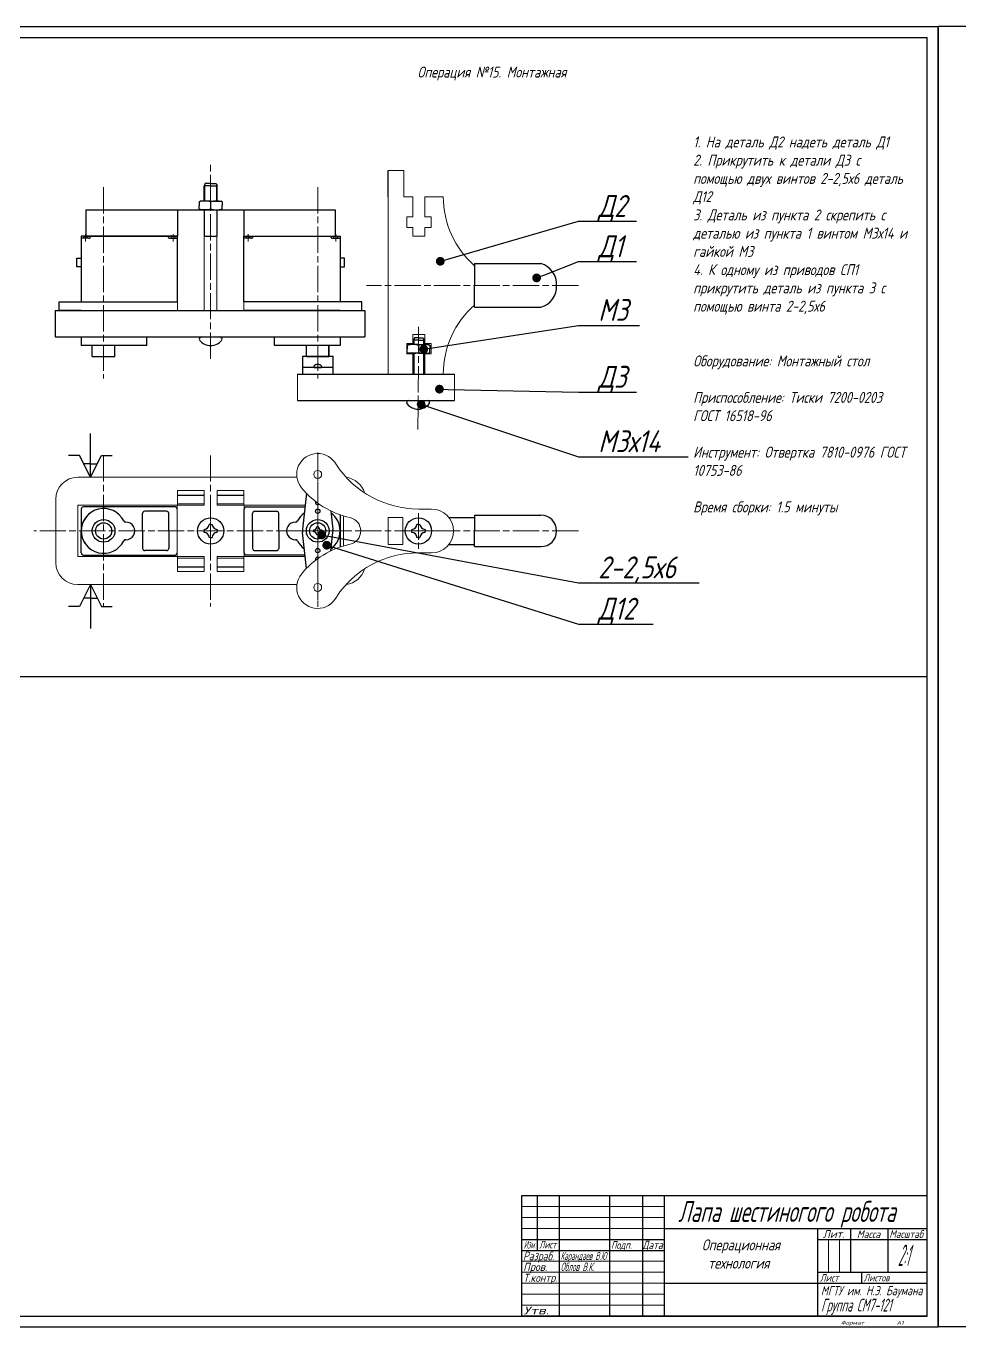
# Model space of a CAD drawing. Header units: millimetres. Extents: x -385 to 2523, y 0 to 594.
# Drawn here: x 1266 to 1692, y 0 to 594 of the extents above; entities that cross this region are included whole.
import ezdxf
from ezdxf import colors
from ezdxf.entities.mleader import LeaderData, LeaderLine
from ezdxf.enums import TextEntityAlignment as Align
from ezdxf.math import Vec2, Vec3

# ---------------------------------------------------------------- set-up
doc = ezdxf.new("R2010")
doc.units = ezdxf.units.MM
doc.linetypes.add('AM_ISO08W050', pattern=[18, 12, -1.5, 3, -1.5])
for name, color, linetype, lineweight in [('0.3', 130, 'Continuous', 15), ('0.6', 255, 'Continuous', 30), ('Осевые', 10, 'AM_ISO08W050', 15)]:
    doc.layers.add(name, color=color, linetype=linetype, lineweight=lineweight)
doc.styles.get("Standard").update_dxf_attribs({"font": 'GOST_A.TTF', "oblique": 15, "height": 10})
doc.styles.add('ГОСТ', font='GOST_A.TTF', dxfattribs={"oblique": 15, "height": 5})

# ---------------------------------------------------------------- blocks, each defined once
blk = doc.blocks.new('_Dot')
at = {"color": 0, "linetype": 'ByBlock', "lineweight": -2}
blk.add_line((-0.5, 0), (-1, 0), dxfattribs=at)
at = {"color": 0, "linetype": 'ByBlock', "const_width": 0.5}
blk.add_lwpolyline([(-0.25, 0, 1), (0.25, 0, 1)], format="xyb", close=True, dxfattribs=at)

msp = doc.modelspace()

# ---------------------------------------------------------------- linework, layer by layer
for p, q in [((840.999, 594.21), (1681.999, 594.21)), ((1681.999, 594.42), (2522.999, 594.42)), ((1681.999, 0.21), (1681.999, 594.21)), ((1676.999, 5.21), (1676.999, 589.21)), ((1682, 593.683), (1681.999, 0.42)), ((1491.999, 5.21), (1491.999, 60.21)), ((1491.999, 60.21), (1676.999, 60.21)), ((1491.999, 60.21), (1498.999, 60.21)), ((1498.999, 60.21), (1498.999, 35.21)), ((1498.999, 60.21), (1508.999, 60.21)), ((1508.999, 60.21), (1508.999, 5.21)), ((1508.999, 60.21), (1531.999, 60.21)), ((1531.999, 60.21), (1531.999, 5.21)), ((1531.999, 60.21), (1546.999, 60.21)), ((1546.999, 60.21), (1546.999, 5.21)), ((1546.999, 60.21), (1556.999, 60.21)), ((1556.999, 60.21), (1556.999, 5.21)), ((1556.999, 45.21), (1676.999, 45.21)), ((1626.999, 45.21), (1626.999, 5.21)), ((1491.999, 40.21), (1556.999, 40.21)), ((1626.999, 40.21), (1676.999, 40.21)), ((1491.999, 35.21), (1556.999, 35.21)), ((1626.999, 25.21), (1676.999, 25.21)), ((1556.999, 20.21), (1676.999, 20.21)), ((840.999, 0.21), (1681.999, 0.21)), ((860.999, 5.21), (1676.999, 5.21)), ((1676.999, 5.21), (1491.999, 5.21)), ((1681.999, 0.42), (2522.999, 0.42))]:
    msp.add_line(p, q)
at = {"color": 7, "linetype": 'Continuous', "lineweight": 15}
for p, q in [((1438.07, 528.453), (1430.87, 528.453)), ((1438.07, 516.453), (1438.07, 528.453)), ((1442.27, 516.453), (1438.07, 516.453)), ((1442.27, 507.253), (1442.27, 516.453)), ((1456.093, 516.453), (1447.67, 516.453)), ((1447.67, 516.453), (1447.67, 507.253)), ((1334.779, 510.453), (1334.779, 464.453)), ((1346.979, 510.453), (1346.979, 464.453)), ((1352.779, 510.453), (1352.779, 464.453)), ((1364.979, 510.453), (1364.979, 464.453)), ((1439.39, 502.453), (1439.39, 507.253)), ((1439.39, 507.253), (1442.27, 507.253)), ((1447.67, 507.253), (1450.55, 507.253)), ((1450.55, 507.253), (1450.55, 502.453)), ((1442.27, 502.453), (1439.39, 502.453)), ((1442.27, 498.453), (1442.27, 502.453)), ((1450.55, 502.453), (1447.67, 502.453)), ((1447.67, 502.453), (1447.67, 498.453)), ((1447.67, 498.453), (1442.27, 498.453))]:
    msp.add_line(p, q, dxfattribs=at)
at = {"layer": '0.3'}
for p, q in [((1347.217, 514.453), (1347.242, 522.136)), ((1352.559, 514.453), (1352.559, 522.136)), ((1447.078, 448.936), (1447.078, 451.618)), ((1442.838, 448.936), (1442.84, 451.585)), ((1442.831, 435.453), (1442.836, 444.936)), ((1447.078, 435.453), (1447.078, 444.936)), ((1491.999, 55.21), (1556.999, 55.21)), ((1491.999, 50.21), (1556.999, 50.21)), ((1556.999, 45.21), (1491.999, 45.21)), ((1631.999, 40.21), (1631.999, 25.21)), ((1636.999, 40.21), (1636.999, 25.21)), ((1491.999, 30.21), (1556.999, 30.21)), ((1491.999, 25.21), (1556.999, 25.21)), ((1556.999, 20.21), (1491.999, 20.21)), ((1491.999, 15.21), (1556.999, 15.21)), ((1491.999, 10.21), (1556.999, 10.21))]:
    msp.add_line(p, q, dxfattribs=at)
at = {"layer": '0.6'}
for p, q in [((860.999, 589.21), (1676.999, 589.21)), ((860.999, 589.21), (1280.999, 589.21)), ((1430.87, 516.453), (1430.87, 528.453)), ((1347.4, 522.453), (1346.9, 521.453)), ((1349.9, 521.453), (1346.9, 521.453)), ((1346.9, 514.453), (1346.9, 521.453)), ((1349.9, 522.453), (1347.4, 522.453)), ((1349.9, 522.453), (1352.4, 522.453)), ((1349.9, 521.453), (1352.9, 521.453)), ((1352.4, 522.453), (1352.9, 521.453)), ((1352.9, 514.453), (1352.9, 521.453)), ((1352.9, 514.453), (1352.9, 521.453)), ((1344.716, 514.053), (1345.143, 514.453)), ((1344.716, 514.053), (1344.716, 512.453)), ((1344.716, 510.853), (1344.716, 512.453)), ((1349.9, 514.453), (1345.143, 514.453)), ((1349.9, 514.453), (1354.658, 514.453)), ((1349.9, 514.053), (1349.9, 510.853)), ((1355.085, 514.053), (1354.658, 514.453)), ((1355.085, 514.053), (1355.085, 512.453)), ((1355.085, 510.853), (1355.085, 512.453)), ((1292.965, 510.453), (1364.979, 510.453)), ((1292.965, 510.453), (1292.965, 498.453)), ((1334.779, 510.453), (1334.779, 498.453)), ((1344.716, 510.853), (1345.143, 510.453)), ((1349.9, 510.453), (1345.143, 510.453)), ((1346.979, 510.453), (1346.979, 498.453)), ((1349.9, 510.453), (1354.658, 510.453)), ((1352.779, 510.453), (1352.779, 498.453)), ((1355.085, 510.853), (1354.658, 510.453)), ((1364.979, 510.453), (1406.793, 510.453)), ((1364.979, 510.453), (1364.979, 498.453)), ((1406.793, 510.453), (1406.793, 498.453)), ((1334.779, 498.453), (1290.779, 498.453)), ((1290.779, 498.453), (1290.779, 468.453)), ((1294.135, 497.453), (1290.779, 497.453)), ((1292.965, 498.453), (1334.779, 498.453)), ((1331.422, 497.453), (1334.779, 497.453)), ((1334.779, 468.453), (1334.779, 498.453)), ((1346.979, 498.453), (1352.779, 498.453)), ((1364.979, 498.453), (1406.793, 498.453)), ((1364.979, 498.453), (1408.979, 498.453)), ((1364.979, 468.453), (1364.979, 498.453)), ((1368.335, 497.453), (1364.979, 497.453)), ((1405.622, 497.453), (1408.979, 497.453)), ((1408.979, 498.453), (1408.979, 468.453)), ((1288.779, 484.453), (1288.779, 488.453)), ((1288.779, 488.453), (1290.779, 488.453)), ((1410.979, 488.453), (1408.979, 488.453)), ((1410.979, 484.453), (1410.979, 488.453)), ((1290.779, 484.453), (1288.779, 484.453)), ((1408.979, 484.453), (1410.979, 484.453)), ((1470.313, 485.953), (1470.313, 475.953)), ((1470.313, 485.953), (1500.683, 485.953)), ((1470.313, 465.953), (1470.313, 475.953)), ((1278.94, 464.453), (1278.94, 452.453)), ((1278.94, 464.453), (1420.318, 464.453)), ((1280.779, 464.453), (1280.779, 468.453)), ((1280.779, 468.453), (1334.779, 468.453)), ((1290.779, 464.453), (1280.779, 464.453)), ((1290.779, 464.453), (1334.779, 464.453)), ((1418.979, 468.453), (1364.979, 468.453)), ((1408.979, 464.453), (1364.979, 464.453)), ((1408.979, 464.453), (1418.979, 464.453)), ((1418.979, 464.453), (1418.979, 468.453)), ((1420.318, 464.453), (1420.318, 452.453)), ((1470.313, 465.953), (1500.683, 465.953)), ((1278.94, 452.453), (1420.318, 452.453)), ((1290.779, 452.453), (1290.779, 448.453)), ((1320.779, 448.453), (1320.779, 452.453)), ((1345.658, 452.453), (1354.143, 452.453)), ((1346.9, 452.453), (1352.9, 452.453)), ((1378.979, 448.453), (1378.979, 452.453)), ((1408.979, 452.453), (1408.979, 448.453)), ((1443.015, 451.935), (1442.515, 450.935)), ((1444.784, 451.935), (1443.015, 451.935)), ((1444.784, 451.935), (1446.919, 451.935)), ((1446.919, 451.936), (1447.419, 450.936)), ((1320.779, 448.453), (1290.779, 448.453)), ((1295.845, 443.453), (1295.845, 448.453)), ((1306.173, 443.453), (1306.173, 448.453)), ((1408.979, 448.453), (1378.979, 448.453)), ((1409, 448.453), (1379, 448.453)), ((1393.585, 443.453), (1393.585, 448.453)), ((1393.606, 443.453), (1393.606, 448.453)), ((1403.913, 443.453), (1403.913, 448.453)), ((1403.934, 443.453), (1403.934, 448.453)), ((1439.632, 448.536), (1440.058, 448.936)), ((1439.632, 448.536), (1439.632, 446.936)), ((1439.632, 445.336), (1439.632, 446.936)), ((1444.816, 448.936), (1440.058, 448.936)), ((1444.784, 450.935), (1442.515, 450.935)), ((1442.515, 448.936), (1442.515, 450.935)), ((1444.784, 450.935), (1447.419, 450.935)), ((1444.816, 448.936), (1449.573, 448.936)), ((1444.816, 448.536), (1444.816, 445.336)), ((1447.419, 448.936), (1447.419, 450.935)), ((1447.419, 448.936), (1447.419, 450.935)), ((1450, 448.536), (1449.573, 448.936)), ((1450, 448.536), (1450, 446.936)), ((1450, 445.336), (1450, 446.936)), ((1295.845, 443.453), (1306.173, 443.453)), ((1405.77, 443.453), (1391.77, 443.453)), ((1391.77, 443.453), (1391.77, 435.453)), ((1393.585, 443.453), (1403.913, 443.453)), ((1405.77, 435.453), (1405.77, 443.453)), ((1439.632, 445.336), (1440.058, 444.936)), ((1444.816, 444.936), (1440.058, 444.936)), ((1442.515, 435.453), (1442.515, 444.936)), ((1444.816, 444.936), (1449.573, 444.936)), ((1447.419, 435.453), (1447.419, 444.936)), ((1450, 445.336), (1449.573, 444.936)), ((1389.57, 435.453), (1461.17, 435.453)), ((1405.77, 438.453), (1391.77, 438.453)), ((1391.77, 435.453), (1405.77, 435.453)), ((1397.284, 438.453), (1400.256, 438.453)), ((1405.77, 435.453), (1405.77, 438.453)), ((1389.57, 423.453), (1461.17, 423.453)), ((1394.527, 423.453), (1403.013, 423.453)), ((1440.362, 423.453), (1448.847, 423.453)), ((1295.003, 388.309), (1295.003, 408.309)), ((1295.003, 388.309), (1295.003, 408.309)), ((1290.003, 398.309), (1285.003, 398.309)), ((1295.003, 388.309), (1290.003, 398.309)), ((1295.003, 388.309), (1300.003, 398.309)), ((1300.003, 398.309), (1305.003, 398.309)), ((1295.003, 394.453), (1291.931, 394.453)), ((1295.003, 394.453), (1298.075, 394.453)), ((1398.77, 391.809), (1398.77, 391.809)), ((1393.584, 381.014), (1391.81, 364.559)), ((1333.801, 374.809), (1291.801, 374.809)), ((1334.8, 380.209), (1347, 380.209)), ((1352.8, 380.209), (1365, 380.209)), ((1366, 374.809), (1392.915, 374.809)), ((1366, 374.809), (1392.915, 374.809)), ((1290.801, 373.809), (1290.801, 363.809)), ((1318.801, 363.809), (1318.801, 371.809)), ((1329.801, 372.809), (1319.801, 372.809)), ((1330.801, 363.809), (1330.801, 371.809)), ((1365.25, 353.809), (1365.25, 373.809)), ((1369, 363.809), (1369, 371.809)), ((1370, 372.809), (1380, 372.809)), ((1381, 363.809), (1381, 371.809)), ((1404.832, 372.894), (1405.73, 364.559)), ((1409, 371.163), (1409, 356.456)), ((1409, 371.163), (1409, 356.456)), ((1458.644, 369.974), (1470.313, 369.974)), ((1470.313, 370.974), (1470.313, 363.809)), ((1470.313, 370.974), (1500.684, 370.974)), ((1290.801, 353.809), (1290.801, 363.809)), ((1318.801, 363.809), (1318.801, 355.809)), ((1330.801, 363.809), (1330.801, 355.809)), ((1346.9, 364.509), (1346.9, 363.809)), ((1346.9, 363.109), (1346.9, 363.809)), ((1349.9, 366.809), (1349.2, 366.809)), ((1349.9, 366.809), (1350.6, 366.809)), ((1352.9, 364.509), (1352.9, 363.809)), ((1352.9, 363.109), (1352.9, 363.809)), ((1369, 363.809), (1369, 355.809)), ((1381, 363.809), (1381, 355.809)), ((1393.584, 346.605), (1391.81, 363.059)), ((1396.924, 364.24), (1396.924, 363.809)), ((1396.924, 363.378), (1396.924, 363.809)), ((1398.77, 365.656), (1398.339, 365.656)), ((1398.77, 365.656), (1399.201, 365.656)), ((1400.617, 364.24), (1400.617, 363.809)), ((1400.617, 363.378), (1400.617, 363.809)), ((1404.832, 354.725), (1405.73, 363.059)), ((1441.77, 364.509), (1441.77, 363.809)), ((1441.77, 363.109), (1441.77, 363.809)), ((1444.77, 366.809), (1444.07, 366.809)), ((1444.77, 366.809), (1445.47, 366.809)), ((1447.77, 364.509), (1447.77, 363.809)), ((1447.77, 363.109), (1447.77, 363.809)), ((1470.313, 356.644), (1470.313, 363.809)), ((1349.9, 360.809), (1349.2, 360.809)), ((1349.9, 360.809), (1350.6, 360.809)), ((1398.77, 361.963), (1398.339, 361.963)), ((1398.77, 361.963), (1399.201, 361.963)), ((1444.77, 360.809), (1444.07, 360.809)), ((1444.77, 360.809), (1445.47, 360.809)), ((1458.644, 357.644), (1470.313, 357.644)), ((1470.313, 356.644), (1500.684, 356.644)), ((1291.801, 352.809), (1333.801, 352.809)), ((1329.801, 354.809), (1319.801, 354.809)), ((1392.915, 352.809), (1366, 352.809)), ((1392.915, 352.809), (1366, 352.809)), ((1370, 354.809), (1380, 354.809)), ((1334.8, 347.409), (1347, 347.409)), ((1352.8, 347.409), (1365, 347.409)), ((1295.003, 339.309), (1290.003, 329.309)), ((1295.003, 339.309), (1295.003, 319.309)), ((1295.003, 339.309), (1300.003, 329.309)), ((1295.003, 339.309), (1295.003, 319.309)), ((1295.003, 333.165), (1291.931, 333.165)), ((1295.003, 333.165), (1298.075, 333.165)), ((1398.77, 335.809), (1398.77, 335.809)), ((1290.003, 329.309), (1285.003, 329.309)), ((1300.003, 329.309), (1305.003, 329.309)), ((1676.999, 297.21), (1261.999, 297.21)), ((1641.999, 45.21), (1641.999, 25.21)), ((1658.999, 45.21), (1658.999, 25.21)), ((1646.999, 25.21), (1646.999, 20.21))]:
    msp.add_line(p, q, dxfattribs=at)
at = {"layer": '0.6', "color": 7, "linetype": 'Continuous', "lineweight": 15}
for p, q in [((1430.87, 435.453), (1430.87, 516.453)), ((1438.07, 516.453), (1442.27, 516.453)), ((1442.27, 516.453), (1442.27, 507.253)), ((1447.67, 507.253), (1447.67, 516.453)), ((1447.67, 516.453), (1456.093, 516.453)), ((1442.27, 507.253), (1439.39, 507.253)), ((1439.39, 507.253), (1439.39, 502.453)), ((1450.55, 507.253), (1447.67, 507.253)), ((1450.55, 502.453), (1450.55, 507.253)), ((1439.39, 502.453), (1442.27, 502.453)), ((1442.27, 502.453), (1442.27, 498.453)), ((1447.67, 498.453), (1447.67, 502.453)), ((1447.67, 502.453), (1450.55, 502.453)), ((1442.27, 498.453), (1447.67, 498.453)), ((1447.67, 453.454), (1442.27, 453.454)), ((1442.27, 453.454), (1442.27, 449.454)), ((1447.67, 449.454), (1447.67, 453.454)), ((1442.27, 449.454), (1439.39, 449.454)), ((1439.39, 449.454), (1439.39, 444.653)), ((1450.55, 449.454), (1447.67, 449.454)), ((1450.55, 444.653), (1450.55, 449.454)), ((1439.39, 444.653), (1442.27, 444.653)), ((1442.27, 444.653), (1442.27, 435.453)), ((1447.67, 435.453), (1447.67, 444.653)), ((1447.67, 444.653), (1450.55, 444.653)), ((1389.57, 435.453), (1389.57, 423.453)), ((1442.27, 435.453), (1438.07, 435.453)), ((1456.093, 435.453), (1447.67, 435.453)), ((1461.17, 435.453), (1461.17, 423.453)), ((1438.07, 423.453), (1430.87, 423.453)), ((1289.212, 388.309), (1389.259, 388.309)), ((1289.212, 388.309), (1389.259, 388.309)), ((1334.75, 375.509), (1334.75, 382.309)), ((1346.95, 382.309), (1334.75, 382.309)), ((1334.75, 375.509), (1334.75, 382.309)), ((1346.95, 382.309), (1334.75, 382.309)), ((1346.95, 382.309), (1334.75, 382.309)), ((1346.95, 375.509), (1346.95, 382.309)), ((1346.95, 375.509), (1346.95, 382.309)), ((1352.85, 375.509), (1352.85, 382.309)), ((1352.85, 382.309), (1365.05, 382.309)), ((1352.85, 375.509), (1352.85, 382.309)), ((1352.85, 382.309), (1365.05, 382.309)), ((1352.85, 382.309), (1365, 382.309)), ((1365.05, 375.509), (1365.05, 382.309)), ((1365.05, 375.509), (1365.05, 382.309)), ((1279.212, 349.309), (1279.212, 378.309)), ((1289.212, 352.109), (1289.212, 375.509)), ((1289.212, 375.509), (1334.55, 375.509)), ((1306.81, 375.509), (1334.55, 375.509)), ((1334.55, 375.509), (1334.55, 352.109)), ((1334.55, 375.509), (1334.55, 352.109)), ((1334.75, 375.509), (1346.95, 375.509)), ((1334.75, 375.509), (1346.95, 375.509)), ((1347, 376.209), (1334.8, 376.209)), ((1352.8, 376.209), (1365, 376.209)), ((1365.05, 375.509), (1352.85, 375.509)), ((1365.05, 375.509), (1352.85, 375.509)), ((1365.25, 375.509), (1365.25, 352.109)), ((1365.25, 375.509), (1365.25, 352.109)), ((1392.99, 375.509), (1365.25, 375.509)), ((1392.99, 375.509), (1365.25, 375.509)), ((1410.589, 356.976), (1410.589, 370.643)), ((1430.87, 369.974), (1437.67, 369.974)), ((1430.87, 357.644), (1430.87, 369.974)), ((1437.67, 369.974), (1437.67, 357.644)), ((1444.77, 373.809), (1450.77, 373.809)), ((1437.67, 357.644), (1430.87, 357.644)), ((1334.55, 352.109), (1289.212, 352.109)), ((1334.55, 352.109), (1306.81, 352.109)), ((1334.75, 352.109), (1334.75, 345.309)), ((1334.75, 352.109), (1346.95, 352.109)), ((1334.75, 352.109), (1334.75, 345.309)), ((1334.75, 352.109), (1346.95, 352.109)), ((1347, 351.409), (1334.8, 351.409)), ((1346.95, 352.109), (1346.95, 345.309)), ((1346.95, 352.109), (1346.95, 345.309)), ((1352.8, 351.409), (1365, 351.409)), ((1365.05, 352.109), (1352.85, 352.109)), ((1352.85, 352.109), (1352.85, 345.309)), ((1365.05, 352.109), (1352.85, 352.109)), ((1352.85, 352.109), (1352.85, 345.309)), ((1365.05, 352.109), (1365.05, 345.309)), ((1365.05, 352.109), (1365.05, 345.309)), ((1365.25, 352.109), (1392.99, 352.109)), ((1365.25, 352.109), (1392.99, 352.109)), ((1450.77, 353.809), (1444.77, 353.809)), ((1346.95, 345.309), (1334.75, 345.309)), ((1346.95, 345.309), (1334.75, 345.309)), ((1346.95, 345.309), (1334.75, 345.309)), ((1352.85, 345.309), (1365.05, 345.309)), ((1352.85, 345.309), (1365.05, 345.309)), ((1352.85, 345.309), (1365.05, 345.309)), ((1289.212, 339.309), (1389.259, 339.309)), ((1289.212, 339.309), (1389.259, 339.309))]:
    msp.add_line(p, q, dxfattribs=at)
for centre in [(1398.77, 389.609), (1398.77, 338.009)]:
    msp.add_circle(centre, 1.8, dxfattribs=at)
at = {"layer": '0.6'}
for centre, radius in [((1301.031, 363.809), 5.164), ((1349.9, 363.809), 6), ((1398.77, 363.809), 5.164), ((1398.77, 363.809), 5.164), ((1398.77, 372.809), 1), ((1444.77, 363.809), 6), ((1301.03, 363.809), 3.693), ((1398.77, 363.809), 3.693), ((1398.77, 354.809), 1)]:
    msp.add_circle(centre, radius, dxfattribs=at)
for centre, radius, start, end in [((1347.308, 505.866), 8.588, 72.433581, 107.566419), ((1352.493, 505.866), 8.588, 72.433581, 107.566419), ((1347.308, 519.041), 8.588, 252.433581, 287.566419), ((1352.493, 519.041), 8.588, 252.433581, 287.566419), ((1292.779, 497.453), 1, 0, 180), ((1294.135, 498.453), 1, 270, 0), ((1331.422, 498.453), 1, 180, 270), ((1332.779, 497.453), 1, 0, 180), ((1366.979, 497.453), 1, 0, 180), ((1368.335, 498.453), 1, 270, 0), ((1405.622, 498.453), 1, 180, 270), ((1406.979, 497.453), 1, 0, 180), ((1497.804, 476.324), 10.051, 357.890004, 73.353192), ((1497.804, 475.583), 10.051, 286.646808, 2.109996), ((1345.658, 451.453), 1, 90, 219.521196), ((1354.143, 451.453), 1, 320.478804, 90), ((1349.9, 454.953), 6.5, 219.521196, 320.478804), ((1442.224, 440.348), 8.588, 72.433581, 107.566419), ((1447.408, 440.348), 8.588, 72.433581, 107.566419), ((1398.77, 437.578), 2.276, 39.521196, 140.478804), ((1442.224, 453.523), 8.588, 252.433581, 287.566419), ((1447.408, 453.523), 8.588, 252.433581, 287.566419), ((1397.284, 438.804), 0.35, 140.478804, 270), ((1400.256, 438.804), 0.35, 270, 39.521196), ((1440.362, 422.453), 1, 90, 219.521196), ((1448.847, 422.453), 1, 320.478804, 90), ((1444.605, 425.953), 6.5, 219.521196, 320.478804), ((1291.801, 373.809), 1, 90, 180), ((1333.55, 373.809), 1, 0, 90), ((1366.25, 373.809), 1, 90, 180), ((1398.77, 376.809), 1, 156.633934, 310.930557), ((1301.031, 363.809), 10.23, 26.421376, 333.578624), ((1301.031, 363.809), 10.23, 127.026953, 232.973047), ((1319.801, 371.809), 1, 90, 180), ((1329.801, 371.809), 1, 0, 90), ((1370, 371.809), 1, 90, 180), ((1380, 371.809), 1, 0, 90), ((1398.77, 363.809), 10.23, 127.026953, 153.578624), ((1398.77, 363.809), 10.23, 307.026953, 52.973047), ((1398.77, 363.809), 10.23, 307.026953, 52.973047), ((1500.684, 363.809), 7.165, 270, 90), ((1311.088, 368.806), 1, 206.421376, 271.983065), ((1311.261, 363.809), 4, 268.016935, 91.983065), ((1311.261, 363.809), 4, 268.016935, 91.983065), ((1311.261, 363.809), 4, 268.016935, 91.983065), ((1346.9, 366.809), 2.3, 270, 360), ((1346.9, 360.809), 2.3, 0, 90), ((1352.9, 366.809), 2.3, 180, 270), ((1352.9, 360.809), 2.3, 90, 180), ((1388.54, 363.809), 4, 88.016935, 271.983065), ((1388.54, 363.809), 4, 88.016935, 271.983065), ((1388.54, 363.809), 4, 88.016935, 271.983065), ((1388.713, 368.806), 1, 268.016935, 333.578624), ((1388.713, 368.806), 1, 268.016935, 333.578624), ((1398.77, 363.809), 7, 173.849352, 186.150648), ((1396.924, 365.656), 1.416, 270, 360), ((1396.924, 361.963), 1.416, 0, 90), ((1400.617, 365.656), 1.416, 180, 270), ((1400.617, 361.963), 1.416, 90, 180), ((1398.77, 363.809), 7, 353.849352, 6.150648), ((1441.77, 366.809), 2.3, 270, 360), ((1441.77, 360.809), 2.3, 0, 90), ((1447.77, 366.809), 2.3, 180, 270), ((1447.77, 360.809), 2.3, 90, 180), ((1311.088, 358.812), 1, 88.016935, 153.578624), ((1388.713, 358.812), 1, 26.421376, 91.983065), ((1388.713, 358.812), 1, 26.421376, 91.983065), ((1398.77, 363.809), 10.23, 206.421376, 232.973047), ((1291.801, 353.809), 1, 180, 270), ((1319.801, 355.809), 1, 180, 270), ((1329.801, 355.809), 1, 270, 0), ((1333.55, 353.809), 1, 270, 0), ((1366.25, 353.809), 1, 180, 270), ((1370, 355.809), 1, 180, 270), ((1380, 355.809), 1, 270, 0), ((1398.77, 350.809), 1, 49.069443, 203.366066)]:
    msp.add_arc(centre, radius, start, end, dxfattribs=at)
at = {"layer": '0.6', "color": 7, "linetype": 'Continuous', "lineweight": 15}
for centre, radius, start, end in [((1498.093, 516.453), 42, 180, 228.590378), ((1498.093, 435.453), 42, 131.409622, 180), ((1398.77, 389.609), 9.6, 27.184225, 219.297456), ((1444.77, 418.661), 44.852, 213.36338, 270), ((1289.212, 378.309), 10, 90, 180), ((1410.447, 378.25), 10.143, 16.685269, 82.628561), ((1422.17, 408.76), 39.837, 219.297456, 257.527519), ((1412.227, 363.809), 6.2, 282.472481, 77.527519), ((1450.77, 363.809), 10, 270, 90), ((1422.17, 318.859), 39.837, 102.472481, 140.702544), ((1444.77, 308.957), 44.852, 90, 146.63662), ((1289.212, 349.309), 10, 180, 270), ((1410.589, 349.309), 10, 277.055503, 343.477785), ((1398.77, 338.009), 9.6, 140.702544, 332.815775)]:
    msp.add_arc(centre, radius, start, end, dxfattribs=at)
at = {"layer": 'Осевые'}
for p, q in [((1349.9, 442.453), (1349.9, 532.453)), ((1301.031, 520.853), (1301.031, 433.453)), ((1398.77, 520.853), (1398.77, 433.453)), ((1292.779, 495.998), (1292.779, 499.39)), ((1332.779, 495.998), (1332.779, 499.39)), ((1366.979, 495.998), (1366.979, 499.39)), ((1406.979, 495.998), (1406.979, 499.39)), ((1517.848, 475.953), (1421.042, 475.953)), ((1444.841, 457.096), (1444.511, 410.101)), ((1301.031, 398.309), (1301.031, 329.309)), ((1349.9, 398.309), (1349.9, 329.309)), ((1398.77, 399.597), (1398.77, 328.021)), ((1398.77, 398.309), (1398.77, 329.309)), ((1398.77, 345.303), (1398.77, 382.316)), ((1444.77, 371.973), (1444.77, 355.645)), ((1517.849, 363.809), (1269.212, 363.809)), ((1349.9, 359.727), (1349.9, 367.891)), ((1386.414, 363.809), (1411.126, 363.809)), ((1394.441, 363.809), (1403.099, 363.809)), ((1398.77, 359.48), (1398.77, 368.138)), ((1452.934, 363.809), (1436.606, 363.809)), ((1444.77, 359.727), (1444.77, 367.891))]:
    msp.add_line(p, q, dxfattribs=at)

# ---------------------------------------------------------------- texts
at = {"layer": '0.3', "style": 'ГОСТ', "oblique": 15}
for s, height, rotation, width, p, p2 in [('Лит.', 3.5581, 0.19349, 0.842263, (1629.408, 40.874), (1639.254, 40.907)), ('Масса', 3.5581, 359.821579, 0.656506, (1644.92, 40.809), (1655.599, 40.776)), ('Масштаб', 3.5248, 0.024239, 0.597612, (1659.739, 40.876), (1675.186, 40.883)), ('Лист', 3.44, 0.367126, 0.565447, (1499.904, 36.082), (1507.684, 36.132)), ('Разраб.', 3.979, 359.762673, 0.668983, (1492.501, 30.674), (1506.697, 30.615)), ('Облов В.К.', 3.8347, 359.880309, 0.490376, (1509.678, 25.807), (1524.901, 25.775)), ('МГТУ им. Н.Э. Баумана', 4.16542, 0.066831, 0.623513, (1628.519, 14.685), (1674.897, 14.739))]:
    msp.add_text(s, height=height, rotation=rotation, dxfattribs=dict(at, width=width)).set_placement(p, p2, align=Align.FIT)
for s, height, width, p, p2 in [('Изм.', 3.4898, 0.550211, (1492.821, 36.033), (1498.308, 36.033)), ('Дата', 3.8421, 0.562192, (1546.999, 35.773), (1556.257, 35.773)), ('2:1', 9.692, 0.278903, (1663.636, 28.13), (1668.785, 28.13)), ('Карандаев В.Ю.', 3.5671, 0.507695, (1509.638, 30.866), (1531.198, 30.866)), ('Пров.', 3.7046, 0.764355, (1492.579, 25.813), (1503.501, 25.813)), ('Т.контр.', 3.6912, 0.683703, (1492.668, 20.818), (1508.171, 20.818)), ('Группа СМ7-121', 5.8424, 0.448833, (1628.573, 7.273), (1660.664, 7.273)), ('Утв.', 3.5321, 1.04822, (1492.859, 6.014), (1504.319, 6.014))]:
    msp.add_text(s, height=height, dxfattribs=dict(at, width=width)).set_placement(p, p2, align=Align.FIT)
msp.add_text('Подп.', height=3.4835, dxfattribs=at).set_placement((1532.682, 35.926))
for s, height, p in [('Лист', 3.3797, (1628.084, 20.972)), ('Листов', 3.2192, (1648.101, 21.08))]:
    msp.add_text(s, height=height, rotation=359.753141, dxfattribs=at).set_placement(p)
msp.add_text('Формат          А1', height=1.74024, dxfattribs=at).set_placement((1637.619, 1.229), (1666.291, 1.229), align=Align.ALIGNED)
at = {"layer": '0.3', "attachment_point": 1, "style": 'ГОСТ'}
for s, width, heights, insert, char_height in [('Операция №15. Монтажная', 90.3599, [0], (1444.333, 575.886), 5), ('1. На деталь Д2 надеть деталь Д1\\P2. Прикрутить к детали Д3 с помощью двух винтов 2-2,5х6 деталь Д12\\P3. Деталь из пункта 2 скрепить с деталью из пункта 1 винтом М3х14 и гайкой М3\\P4. К одному из приводов СП1 прикрутить деталь из пункта 3 с помощью винта 2-2,5х6\\P\\P\\PОборудование: Монтажный стол\\P\\PПриспособление: Тиски 7200-0203 ГОСТ 16518-96\\P\\PИнструмент: Отвертка 7810-0976 ГОСТ 10753-86\\P\\PВремя сборки: 1.5 минуты', 99.12201, [201.483], (1570.209, 543.973), 5), ('\\pi6.4649;{\\W0.8;Лапа шестиногого робота}', 120, [0], (1556.893, 57.788), 9.60697), ('\\pi17.162;Операционная\\P\\pi20.033;технология', 70, [0], (1556.999, 40.21), 5)]:
    msp.add_mtext_dynamic_manual_height_columns(s, width=width, gutter_width=25, heights=heights, dxfattribs=dict(at, insert=insert, char_height=char_height))

# ---------------------------------------------------------------- leaders
at = {"layer": '0.3'}
ml = msp.add_multileader_mtext('Standard', dxfattribs=at)
ml.set_content('Д2', color=256)
ml.set_leader_properties()
ml.set_arrow_properties(name='DOT')
ml.build(insert=Vec2(0, 0))
ml.multileader.update_dxf_attribs({"text_left_attachment_type": 5, "text_right_attachment_type": 5})
ctx = ml.context
ctx.base_point, ctx.char_height, ctx.landing_gap_size, ctx.plane_origin = Vec3(1525.849, 505.229), 10, 1.001, Vec3(1454.733, 486.964)
ctx.left_attachment, ctx.right_attachment = 5, 5
notes = []
notes.append((ctx, [(0, (1, 1, 0), (1517.849, 505.229), (1, 0), 8, [(0, [(1454.733, 486.964)], 0, [])])]))
ctx.mtext.insert, ctx.mtext.flow_direction = Vec3(1526.85, 517.243), 5
ml = msp.add_multileader_mtext('Standard', dxfattribs=at)
ml.set_content('Д1', color=256)
ml.set_leader_properties()
ml.set_arrow_properties(name='DOT')
ml.build(insert=Vec2(0, 0))
ml.multileader.update_dxf_attribs({"text_left_attachment_type": 5, "text_right_attachment_type": 5})
ctx = ml.context
ctx.base_point, ctx.char_height, ctx.landing_gap_size, ctx.plane_origin = Vec3(1525.849, 486.819), 10, 1.001, Vec3(1498.706, 479.368)
ctx.left_attachment, ctx.right_attachment = 5, 5
notes.append((ctx, [(0, (1, 1, 0), (1517.849, 486.819), (1, 0), 8, [(0, [(1498.706, 479.368)], 0, [])])]))
ctx.mtext.insert, ctx.mtext.flow_direction = Vec3(1526.85, 498.834), 5
ml = msp.add_multileader_mtext('Standard', dxfattribs=at)
ml.set_content('М3', color=256)
ml.set_leader_properties()
ml.set_arrow_properties(name='DOT')
ml.build(insert=Vec2(0, 0))
ml.multileader.update_dxf_attribs({"text_left_attachment_type": 5, "text_right_attachment_type": 5})
ctx = ml.context
ctx.base_point, ctx.char_height, ctx.landing_gap_size, ctx.plane_origin = Vec3(1525.849, 457.665), 10, 1.001, Vec3(1447.187, 446.785)
ctx.left_attachment, ctx.right_attachment = 5, 5
notes.append((ctx, [(0, (1, 1, 0), (1517.849, 457.665), (1, 0), 8, [(0, [(1447.187, 446.785)], 0, [])])]))
ctx.mtext.insert, ctx.mtext.flow_direction = Vec3(1526.85, 469.738), 5
ml = msp.add_multileader_mtext('Standard', dxfattribs=at)
ml.set_content('Д3', color=256)
ml.set_leader_properties()
ml.set_arrow_properties(name='DOT')
ml.build(insert=Vec2(0, 0))
ml.multileader.update_dxf_attribs({"text_left_attachment_type": 5, "text_right_attachment_type": 5})
ctx = ml.context
ctx.base_point, ctx.char_height, ctx.landing_gap_size, ctx.plane_origin = Vec3(1525.849, 427.176), 10, 1.001, Vec3(1422.625, 372.933)
ctx.left_attachment, ctx.right_attachment = 5, 5
notes.append((ctx, [(0, (1, 1, 0), (1517.849, 427.176), (1, 0), 8, [(0, [(1454.348, 428.559)], 0, [])])]))
ctx.mtext.insert, ctx.mtext.flow_direction = Vec3(1526.85, 439.191), 5
ml = msp.add_multileader_mtext('Standard', dxfattribs=at)
ml.set_content('М3х14', color=256)
ml.set_leader_properties()
ml.set_arrow_properties(name='DOT')
ml.build(insert=Vec2(0, 0))
ml.multileader.update_dxf_attribs({"text_left_attachment_type": 5, "text_right_attachment_type": 5})
ctx = ml.context
ctx.base_point, ctx.char_height, ctx.landing_gap_size, ctx.plane_origin = Vec3(1525.849, 397.69), 10, 1.001, Vec3(1447.77, 360.809)
ctx.left_attachment, ctx.right_attachment = 5, 5
notes.append((ctx, [(0, (1, 1, 0), (1517.849, 397.69), (1, 0), 8, [(0, [(1445.997, 421.651)], 0, [])])]))
ctx.mtext.insert, ctx.mtext.flow_direction = Vec3(1526.85, 409.763), 5
ml = msp.add_multileader_mtext('Standard', dxfattribs=at)
ml.set_content('2-2,5х6', color=256)
ml.set_leader_properties()
ml.set_arrow_properties(name='DOT')
ml.build(insert=Vec2(0, 0))
ml.multileader.update_dxf_attribs({"text_left_attachment_type": 5, "text_right_attachment_type": 5})
ctx = ml.context
ctx.base_point, ctx.char_height, ctx.landing_gap_size, ctx.plane_origin = Vec3(1525.849, 340.158), 10, 1.001, Vec3(1400.617, 361.963)
ctx.left_attachment, ctx.right_attachment = 5, 5
notes.append((ctx, [(0, (1, 1, 0), (1517.849, 340.158), (1, 0), 8, [(0, [(1400.617, 361.963)], 0, [])])]))
ctx.mtext.insert, ctx.mtext.flow_direction = Vec3(1526.85, 352.172), 5
ml = msp.add_multileader_mtext('Standard', dxfattribs=at)
ml.set_content('Д12', color=256)
ml.set_leader_properties()
ml.set_arrow_properties(name='DOT')
ml.build(insert=Vec2(0, 0))
ml.multileader.update_dxf_attribs({"text_left_attachment_type": 5, "text_right_attachment_type": 5})
ctx = ml.context
ctx.base_point, ctx.char_height, ctx.landing_gap_size, ctx.plane_origin = Vec3(1525.849, 321.27), 10, 1.001, Vec3(1402.907, 357.27)
ctx.left_attachment, ctx.right_attachment = 5, 5
notes.append((ctx, [(0, (1, 1, 0), (1517.849, 321.27), (1, 0), 8, [(0, [(1402.907, 357.27)], 0, [])])]))
ctx.mtext.insert, ctx.mtext.flow_direction = Vec3(1526.85, 333.284), 5
for ctx, leaders in notes:
    for number, flags, end, landing, length, lines in leaders:
        leader = LeaderData()
        leader.index, (leader.has_last_leader_line, leader.has_dogleg_vector, leader.attachment_direction) = number, flags
        leader.last_leader_point, leader.dogleg_vector, leader.dogleg_length = Vec3(end), Vec3(landing), length
        for number, points, colour, breaks in lines:
            line = LeaderLine()
            line.index, line.vertices, line.color, line.breaks = number, Vec3.list(points), colors.encode_raw_color(colour), breaks
            leader.lines.append(line)
        ctx.leaders.append(leader)

doc.saveas('drawing.dxf')
